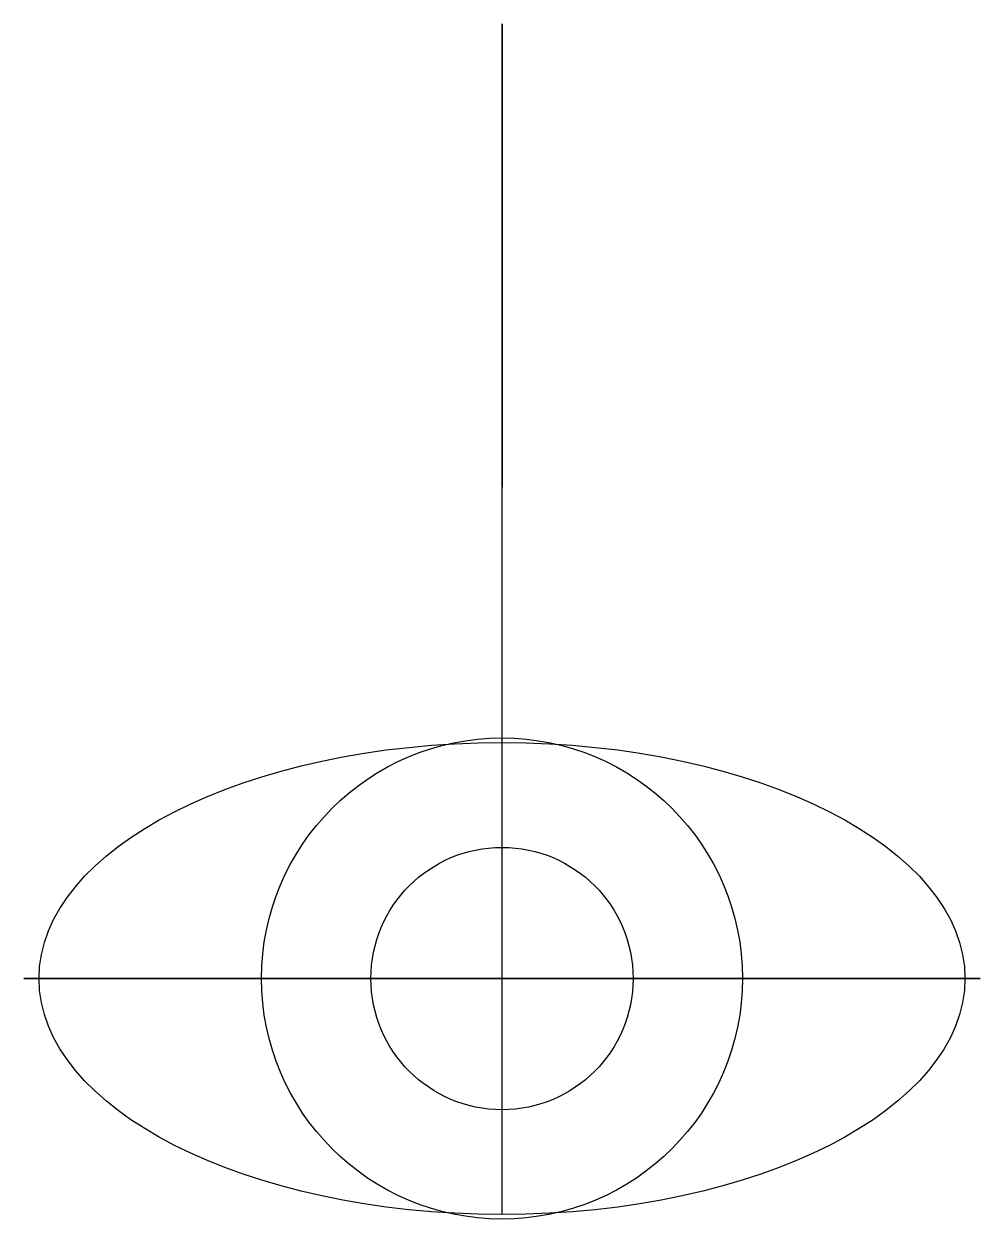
# Model space of a CAD drawing. Header units: millimetres. Extents: x -31 to 31, y -15.6 to 61.9.
import ezdxf

# ---------------------------------------------------------------- set-up
doc = ezdxf.new("R2010")
doc.units = ezdxf.units.MM
doc.header["$MEASUREMENT"] = 0
for name, color, linetype in [('Assembly of Parts v5_Sketch1', 7, 'Continuous'), ('Assembly of Parts v5_Sketch2', 7, 'Continuous'), ('Assembly of Parts v5_Sketch3', 7, 'Continuous'), ('Assembly of Parts v5_Sketch5', 7, 'Continuous'), ('Assembly of Parts v5_Sketch6', 7, 'Continuous')]:
    doc.layers.add(name, color=color, linetype=linetype)

msp = doc.modelspace()

# ---------------------------------------------------------------- linework, layer by layer
at = {"layer": 'Assembly of Parts v5_Sketch1'}
for p, q in [((0, -15.29), (0, 15.29)), ((-30.02, 0), (30.02, 0))]:
    msp.add_line(p, q, dxfattribs=at)
msp.add_ellipse((0, 0), major_axis=(30.02, 0), ratio=0.509327, dxfattribs=at)
msp.add_point((0, 0), dxfattribs=at)
at = {"layer": 'Assembly of Parts v5_Sketch2'}
msp.add_circle((0, 0), 15.59, dxfattribs=at)
msp.add_point((0, 0), dxfattribs=at)
at = {"layer": 'Assembly of Parts v5_Sketch3'}
msp.add_circle((0, 0), 8.5, dxfattribs=at)
msp.add_point((0, 0), dxfattribs=at)
at = {"layer": 'Assembly of Parts v5_Sketch5', "extrusion": (0, 1, 0)}
msp.add_circle((0, 0), 31, dxfattribs=at)
at = {"layer": 'Assembly of Parts v5_Sketch5'}
msp.add_point((0, 0), dxfattribs=at)
at = {"layer": 'Assembly of Parts v5_Sketch6'}
msp.add_line((0, 0), (0, 46.85), dxfattribs=at)
at = {"layer": 'Assembly of Parts v5_Sketch6', "extrusion": (1, 0, 0)}
msp.add_circle((46.85, 0), 15.01, dxfattribs=at)
at = {"layer": 'Assembly of Parts v5_Sketch6'}
msp.add_point((0, 0), dxfattribs=at)

doc.saveas('drawing.dxf')
